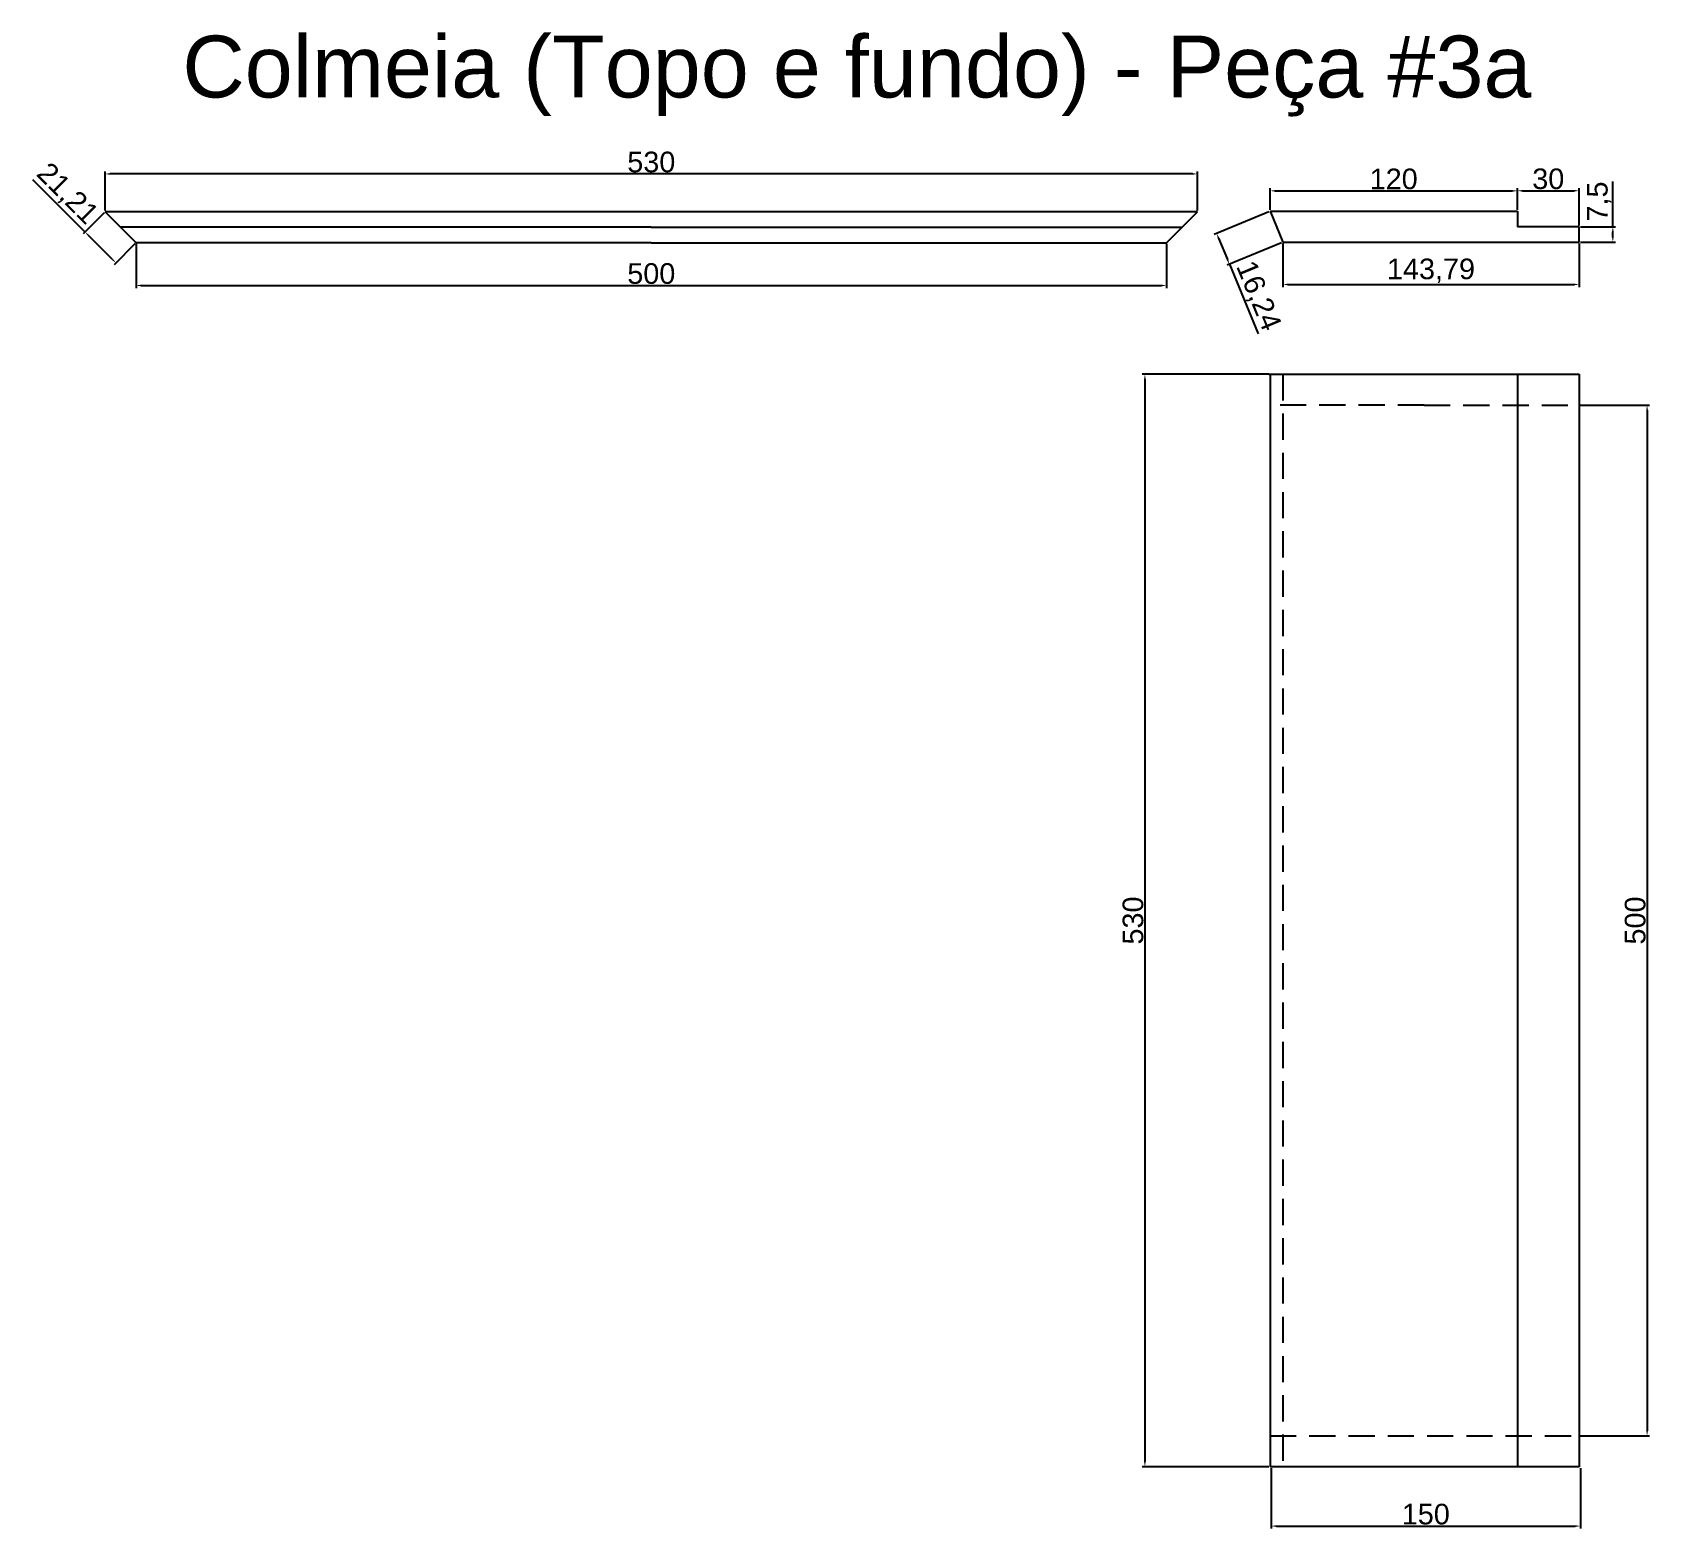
# Model space of a CAD drawing. Header units: millimetres. Extents: x 74 to 858, y -241 to 484.
import ezdxf

# ---------------------------------------------------------------- set-up
doc = ezdxf.new("R2010")
doc.units = ezdxf.units.MM
doc.linetypes.add('DASHED', pattern=[19.05, 12.7, -6.35])
doc.styles.get("Standard").update_dxf_attribs({"font": 'arial.ttf'})
doc.dimstyles.new('ISO-25', dxfattribs={"dimtxt": 2.5, "dimasz": 2.5, "dimexe": 1.25, "dimexo": 0.625, "dimtad": 1, "dimtxsty": 'Standard', "dimcen": 2.5, "dimadec": 0, "dimazin": 0, "dimtfac": 1, "dimtmove": 0, "dimatfit": 3, "dimfxl": 1, "dimarcsym": 0})

# ---------------------------------------------------------------- blocks, each defined once
blk = doc.blocks.new('*D2')
at = {"color": 5, "lineweight": -2}
for p, q in [((674, 398.26), (674, 408.79)), ((794, 398.26), (794, 408.79)), ((676.5, 407.54), (791.5, 407.54))]:
    blk.add_line(p, q, dxfattribs=at)
at = {"color": 5}
for points in [[(676.5, 407.95), (676.5, 407.12), (674, 407.54)], [(791.5, 407.12), (791.5, 407.95), (794, 407.54)]]:
    blk.add_solid(points, dxfattribs=at)
at = {"layer": 'Defpoints', "color": 0}
for p in [(794, 407.54), (674, 397.63), (794, 397.63)]:
    blk.add_point(p, dxfattribs=at)
at = {"color": 5, "insert": (734, 413.27), "char_height": 10, "attachment_point": 5}
blk.add_mtext('120', dxfattribs=at)
blk = doc.blocks.new('*D4')
at = {"color": 5, "lineweight": -2}
for p, q in [((840.33, 390.13), (840.33, 412.08)), ((824.62, 390.13), (841.58, 390.13)), ((840.33, 385.13), (840.33, 387.63)), ((824.62, 382.63), (841.58, 382.63))]:
    blk.add_line(p, q, dxfattribs=at)
at = {"color": 5}
for points in [[(840.74, 387.63), (839.91, 387.63), (840.33, 390.13)], [(839.91, 385.13), (840.74, 385.13), (840.33, 382.63)]]:
    blk.add_solid(points, dxfattribs=at)
at = {"layer": 'Defpoints', "color": 0}
for p in [(824, 390.13), (840.33, 390.13), (824, 382.63)]:
    blk.add_point(p, dxfattribs=at)
at = {"color": 5, "insert": (833.71, 402.36), "char_height": 10, "attachment_point": 5, "rotation": 90}
blk.add_mtext('7,5', dxfattribs=at)
blk = doc.blocks.new('*D5')
at = {"color": 5, "lineweight": -2}
for p, q in [((673.42, 397.4), (646.93, 386.42)), ((649.04, 384.59), (653.34, 374.21)), ((679.63, 382.4), (653.15, 371.42)), ((654.3, 371.9), (668.27, 338.17))]:
    blk.add_line(p, q, dxfattribs=at)
at = {"color": 5}
for points in [[(649.43, 384.75), (648.66, 384.43), (648.09, 386.9)], [(652.96, 374.05), (653.73, 374.37), (654.3, 371.9)]]:
    blk.add_solid(points, dxfattribs=at)
at = {"layer": 'Defpoints', "color": 0}
for p in [(674, 397.63), (680.21, 382.63), (654.3, 371.9)]:
    blk.add_point(p, dxfattribs=at)
at = {"color": 5, "insert": (667.89, 356.42), "char_height": 10, "attachment_point": 5, "rotation": 292.5}
blk.add_mtext('16,24', dxfattribs=at)
blk = doc.blocks.new('*D6')
at = {"color": 5, "lineweight": -2}
for p, q in [((680.21, 382.01), (680.21, 360.88)), ((824, 382.01), (824, 360.88)), ((682.71, 362.13), (821.5, 362.13))]:
    blk.add_line(p, q, dxfattribs=at)
at = {"color": 5}
for points in [[(682.71, 362.54), (682.71, 361.71), (680.21, 362.13)], [(821.5, 361.71), (821.5, 362.54), (824, 362.13)]]:
    blk.add_solid(points, dxfattribs=at)
at = {"layer": 'Defpoints', "color": 0}
for p in [(680.21, 382.63), (824, 382.63), (824, 362.13)]:
    blk.add_point(p, dxfattribs=at)
at = {"color": 5, "insert": (752.1, 368.76), "char_height": 10, "attachment_point": 5}
blk.add_mtext('143,79', dxfattribs=at)
blk = doc.blocks.new('*D7')
at = {"color": 5, "lineweight": -2}
for p, q in [((794, 398.26), (794, 408.83)), ((824, 390.76), (824, 408.83)), ((796.5, 407.58), (821.5, 407.58))]:
    blk.add_line(p, q, dxfattribs=at)
at = {"color": 5}
for points in [[(796.5, 408), (796.5, 407.17), (794, 407.58)], [(821.5, 407.17), (821.5, 408), (824, 407.58)]]:
    blk.add_solid(points, dxfattribs=at)
at = {"layer": 'Defpoints', "color": 0}
for p in [(824, 407.58), (794, 397.63), (824, 390.13)]:
    blk.add_point(p, dxfattribs=at)
at = {"color": 5, "insert": (809, 413.32), "char_height": 10, "attachment_point": 5}
blk.add_mtext('30', dxfattribs=at)
blk = doc.blocks.new('*D8')
at = {"color": 5, "lineweight": -2}
for p, q in [((108.82, 398.02), (108.82, 417)), ((638.82, 398.02), (638.82, 417)), ((636.32, 415.75), (111.32, 415.75))]:
    blk.add_line(p, q, dxfattribs=at)
at = {"color": 5}
for points in [[(111.32, 416.17), (111.32, 415.33), (108.82, 415.75)], [(636.32, 415.33), (636.32, 416.17), (638.82, 415.75)]]:
    blk.add_solid(points, dxfattribs=at)
at = {"layer": 'Defpoints', "color": 0}
for p in [(108.82, 415.75), (108.82, 397.4), (638.82, 397.4)]:
    blk.add_point(p, dxfattribs=at)
at = {"color": 5, "insert": (373.82, 421.48), "char_height": 10, "attachment_point": 5}
blk.add_mtext('530', dxfattribs=at)
blk = doc.blocks.new('*D9')
at = {"color": 5, "lineweight": -2}
for p, q in [((123.82, 381.77), (123.82, 360.38)), ((623.82, 381.77), (623.82, 360.38)), ((126.32, 361.63), (621.32, 361.63))]:
    blk.add_line(p, q, dxfattribs=at)
at = {"color": 5}
for points in [[(126.32, 362.05), (126.32, 361.21), (123.82, 361.63)], [(621.32, 361.21), (621.32, 362.05), (623.82, 361.63)]]:
    blk.add_solid(points, dxfattribs=at)
at = {"layer": 'Defpoints', "color": 0}
for p in [(123.82, 382.4), (623.82, 382.4), (623.82, 361.63)]:
    blk.add_point(p, dxfattribs=at)
at = {"color": 5, "insert": (373.82, 367.36), "char_height": 10, "attachment_point": 5}
blk.add_mtext('500', dxfattribs=at)
blk = doc.blocks.new('*D10')
at = {"color": 5, "lineweight": -2}
for p, q in [((99.05, 387.62), (73.78, 412.89)), ((108.38, 396.95), (98.16, 386.73)), ((112.28, 374.39), (100.81, 385.85)), ((123.38, 381.95), (113.16, 371.73))]:
    blk.add_line(p, q, dxfattribs=at)
at = {"color": 5}
for points in [[(101.11, 386.15), (100.52, 385.56), (99.05, 387.62)], [(111.98, 374.09), (112.57, 374.68), (114.05, 372.62)]]:
    blk.add_solid(points, dxfattribs=at)
at = {"layer": 'Defpoints', "color": 0}
for p in [(108.82, 397.4), (99.05, 387.62), (123.82, 382.4)]:
    blk.add_point(p, dxfattribs=at)
at = {"color": 5, "insert": (90.22, 405.83), "char_height": 10, "attachment_point": 5, "rotation": 315}
blk.add_mtext('21,21', dxfattribs=at)
blk = doc.blocks.new('*D11')
at = {"color": 5, "lineweight": -2}
for p, q in [((673.37, 318.58), (612.04, 318.58)), ((613.29, 316.08), (613.29, -208.92)), ((673.37, -211.42), (612.04, -211.42))]:
    blk.add_line(p, q, dxfattribs=at)
at = {"color": 5}
for points in [[(613.71, 316.08), (612.88, 316.08), (613.29, 318.58)], [(612.88, -208.92), (613.71, -208.92), (613.29, -211.42)]]:
    blk.add_solid(points, dxfattribs=at)
at = {"layer": 'Defpoints', "color": 0}
for p in [(674, 318.58), (613.29, -211.42), (674, -211.42)]:
    blk.add_point(p, dxfattribs=at)
at = {"color": 5, "insert": (607.56, 53.58), "char_height": 10, "attachment_point": 5, "rotation": 90}
blk.add_mtext('530', dxfattribs=at)
blk = doc.blocks.new('*D12')
at = {"color": 5, "lineweight": -2}
for p, q in [((824.62, 303.58), (858.19, 303.58)), ((856.94, 301.08), (856.94, -193.92)), ((824.62, -196.42), (858.19, -196.42))]:
    blk.add_line(p, q, dxfattribs=at)
at = {"color": 5}
for points in [[(857.35, 301.08), (856.52, 301.08), (856.94, 303.58)], [(856.52, -193.92), (857.35, -193.92), (856.94, -196.42)]]:
    blk.add_solid(points, dxfattribs=at)
at = {"layer": 'Defpoints', "color": 0}
for p in [(824, 303.58), (824, -196.42), (856.94, -196.42)]:
    blk.add_point(p, dxfattribs=at)
at = {"color": 5, "insert": (851.2, 53.58), "char_height": 10, "attachment_point": 5, "rotation": 90}
blk.add_mtext('500', dxfattribs=at)
blk = doc.blocks.new('*D13')
at = {"color": 5, "lineweight": -2}
for p, q in [((674.57, -212.06), (674.57, -241.41)), ((824.57, -212.04), (824.57, -241.41)), ((677.07, -240.16), (822.07, -240.16))]:
    blk.add_line(p, q, dxfattribs=at)
at = {"color": 5}
for points in [[(677.07, -239.75), (677.07, -240.58), (674.57, -240.16)], [(822.07, -240.58), (822.07, -239.75), (824.57, -240.16)]]:
    blk.add_solid(points, dxfattribs=at)
at = {"layer": 'Defpoints', "color": 0}
for p in [(674.57, -211.44), (824.57, -211.42), (824.57, -240.16)]:
    blk.add_point(p, dxfattribs=at)
at = {"color": 5, "insert": (749.57, -234.43), "char_height": 10, "attachment_point": 5}
blk.add_mtext('150', dxfattribs=at)

msp = doc.modelspace()

# ---------------------------------------------------------------- linework, layer by layer
for p, q in [((638.823, 397.396), (108.823, 397.396)), ((123.823, 382.396), (108.823, 397.396)), ((623.823, 382.396), (638.823, 397.396)), ((673.997, 397.635), (680.21, 382.635)), ((673.997, 397.635), (793.997, 397.635)), ((793.997, 397.635), (793.997, 390.135)), ((373.823, 389.896), (116.323, 389.896)), ((373.823, 389.896), (631.323, 389.896)), ((823.997, 390.135), (793.997, 390.135)), ((823.997, 382.635), (823.997, 390.135)), ((373.823, 382.396), (123.823, 382.396)), ((373.823, 382.396), (623.823, 382.396)), ((680.21, 382.635), (793.997, 382.635)), ((793.997, 382.635), (823.997, 382.635)), ((673.42, 318.583), (823.997, 318.583)), ((673.997, 318.583), (673.997, -211.417)), ((793.997, 318.583), (793.997, -211.417)), ((823.997, 318.583), (823.997, -211.417)), ((823.997, -211.417), (673.997, -211.417))]:
    msp.add_line(p, q)
at = {"linetype": 'DASHED'}
for p, q in [((680.21, 318.583), (680.21, -211.417)), ((748.709, 303.583), (673.997, 303.583)), ((748.709, 303.583), (823.997, 303.583)), ((673.997, -196.417), (823.997, -196.417))]:
    msp.add_line(p, q, dxfattribs=at)

# ---------------------------------------------------------------- texts
msp.add_text('Colmeia (Topo e fundo) - Peça #3a', height=30).set_placement((146.319, 452.833))

# ---------------------------------------------------------------- dimensions: what is measured, and where the dimension line sits
for p1, p2, distance, picture, middle in [((638.823, 397.396), (108.823, 397.396), -18.355, '*D8', (373.823, 421.485)), ((123.823, 382.396), (108.823, 397.396), 13.827, '*D10', (90.219, 405.828)), ((673.997, 397.635), (793.997, 397.635), 9.903, '*D2', (733.997, 413.268)), ((823.997, 382.635), (823.997, 390.135), -16.328, '*D4', (833.711, 402.36)), ((673.997, 397.635), (680.21, 382.635), -28.045, '*D5', (667.895, 356.42)), ((673.997, 318.583), (673.997, -211.417), -60.705, '*D11', (607.559, 53.583))]:
    dim = msp.add_aligned_dim(p1=p1, p2=p2, distance=distance, dimstyle='ISO-25', override={"dimtxt": 10, "dimclrd": 5, "dimclre": 5, "dimclrt": 5})
    dim.commit()
    dim.dimension.update_dxf_attribs({"geometry": picture, "text_midpoint": middle})
for base, p1, p2, picture, middle in [((823.997, 407.584), (793.997, 397.635), (823.997, 390.135), '*D7', (808.997, 413.318)), ((623.823, 361.629), (123.823, 382.396), (623.823, 382.396), '*D9', (373.823, 367.359)), ((823.997, 362.126), (680.21, 382.635), (823.997, 382.635), '*D6', (752.104, 368.761)), ((824.575, -240.163), (674.574, -211.438), (824.575, -211.417), '*D13', (749.574, -234.432))]:
    dim = msp.add_linear_dim(base=base, p1=p1, p2=p2, dimstyle='ISO-25', override={"dimtxt": 10, "dimclrd": 5, "dimclre": 5, "dimclrt": 5})
    dim.commit()
    dim.dimension.update_dxf_attribs({"geometry": picture, "text_midpoint": middle})
dim = msp.add_linear_dim(base=(856.935, -196.417), p1=(823.997, 303.583), p2=(823.997, -196.417), angle=90, dimstyle='ISO-25', override={"dimtxt": 10, "dimclrd": 5, "dimclre": 5, "dimclrt": 5})
dim.commit()
dim.dimension.update_dxf_attribs({"geometry": '*D12', "text_midpoint": (851.205, 53.583)})

doc.saveas('drawing.dxf')
